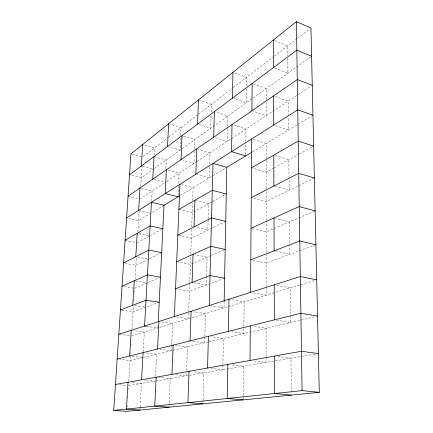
<?xml version="1.0" encoding="UTF-8"?>
<svg xmlns="http://www.w3.org/2000/svg" width="433" height="433" viewBox="0 0 433 433"><rect width="100%" height="100%" fill="white"/><g stroke="black" fill="none" stroke-linecap="round" stroke-linejoin="round"><path stroke-width="0.32" stroke-dasharray="2.17 1.62" d="M266.095 357.052L266.089 362.405L253.37 360.862M266.095 356.381L266.111 328.279L253.581 326.374M266.127 287.144L266.127 295.176L253.143 292.822M266.127 286.478L266.143 255.091M266.149 252.434L266.165 221.09M266.165 220.419L266.176 189.53M266.181 188.858L266.192 159.49M266.192 158.824L266.203 143.518L252.98 139.323M266.225 102.48L266.214 115.687L253.181 111.227M266.225 99.839L266.23 88.619L253.37 83.905M243.124 399.199L243.47 366.226L231.081 364.792M243.866 328.831L243.817 333.556L231.612 331.797M243.893 326.13L244.152 301.828L230.286 299.441M245.711 154.57L245.841 141.808M245.852 141.136L245.976 129.045L233.3 124.931M246.404 88.781L246.258 102.875L233.75 98.529M246.431 86.102L246.523 77.377L233.566 72.587M222.892 365.051L222.8 369.717L210.876 368.396M222.903 364.386L223.417 338.39L211.017 336.685M224.153 301.184L224.018 307.923L211.152 305.812M227.558 128.704L227.309 141.364L214.93 137.548M227.612 126.035L227.807 116.044L215.65 112.023M203.001 402.495L203.061 400.476M203.077 399.805L203.835 372.921L192.869 371.758M204.852 336.831L204.685 342.828L192.717 341.253M204.869 336.165L205.507 313.524L193.708 311.679M206.552 276.384L206.308 284.99L194.027 282.771M206.573 275.724L207.093 257.186L194.98 254.707M208.154 219.52L207.856 230.091L195.992 227.385M208.17 218.86L208.598 203.672L196.246 200.576M209.642 166.662L209.323 177.903L197.134 174.58M209.713 164.015L210.032 152.768L198 149.228M211.077 115.6L210.719 128.238L198.844 124.493M211.169 112.277L211.396 104.293L199.667 100.359M186.477 373.176L186.379 375.866L174.553 374.659M186.569 370.48L187.413 346.914L175.105 345.361M189.703 283.139L188.425 318.699L174.369 316.588M189.724 282.468L190.709 254.956M190.736 254.285L191.624 229.441M191.722 226.751L192.566 203.201M192.663 200.506L193.123 187.7L179.966 184.269M194.422 151.458L193.995 163.349L182.304 160.064M194.514 148.817L194.85 139.572L182.661 135.897M169.054 406.527L170.25 378.588L158.851 377.468M171.679 345.388L171.452 350.698L160.205 349.328M171.706 344.722L172.621 323.483L161.525 321.881M178.115 195.456L178.52 186.017M178.64 183.316L179.073 173.2L167.647 170.12M180.577 138.181L180.063 150.121L168.778 146.863M180.691 135.524L181.032 127.562L169.882 124.125M155.544 376.401L156.643 354.205L145.683 352.917M158.045 325.897L157.948 327.927L146.581 326.347M165.834 168.545L166.261 159.977L155.29 156.93M139.989 409.396L140.103 407.404M140.14 406.739L141.434 383.459L132.065 382.593M143.177 352.116L144.292 332.057L133.851 330.66M151.572 201.091L152.129 190.98L140.644 188.117M154.121 155.203L154.527 147.869L142.679 144.498M127.21 406.733L127.291 405.418M127.735 398.165L127.816 396.85M128.26 389.597L128.341 388.277M128.785 381.008L130.284 356.516M130.447 353.858L130.528 352.527M130.977 345.22L131.058 343.889M131.957 329.237L133.348 306.483M133.678 301.103L133.765 299.76M134.214 292.362L134.295 291.019M135.026 279.112L136.363 257.332M137.911 232.034L139.209 210.828M140.703 186.45L141.927 166.461M143.025 156.686L168.313 137.31M168.843 136.904L198.081 114.501M198.612 114.09L232.689 87.98M233.219 87.574L273.759 56.512M274.289 56.101L297.173 38.569M297.698 38.164L309.882 28.832M153.742 168.913L141.228 177.844L129.505 174.824M154.289 168.524L181.708 148.952M182.201 148.595L310.493 57.021M139.929 199.034L166.164 181.719M166.727 181.351L196.522 161.682M196.82 161.487L297.725 94.892M298.218 94.567L311.138 86.043M164.015 205.296L138.609 220.657L126.609 217.988M180.334 195.429L212.787 175.809M213.101 175.625L225.653 168.031M252.639 151.718L311.803 115.947M137.256 242.74L150.056 235.731M150.208 235.649L161.709 229.349M212.186 201.708L192.23 212.635L179.538 209.594M212.722 201.41L226.27 193.995M273.9 167.912L266.187 172.134L252.136 168.036M274.322 167.679L298.884 154.224M299.409 153.937L313.649 146.143M148.34 259.194L135.875 265.294L124.239 263.123M149.553 258.604L161.671 252.677M225.728 221.35L191.316 238.177L177.811 235.238M314.38 177.995L266.171 201.572L251.27 197.616M134.463 288.329L159.236 277.705M210.882 255.562L190.374 264.357L176.691 261.673M211.504 255.297L225.176 249.435M314.51 211.131L266.16 231.866L251.037 228.261M145.672 307.224L133.023 311.863L121.105 310.088M146.744 306.835L158.592 302.488M224.603 278.284L189.416 291.187L175.544 288.784M315.911 244.802L266.143 263.053L251.432 259.962M131.545 335.916L159.1 327.575M159.739 327.38L314.791 280.443M143.02 357.431L130.041 360.505L119.73 359.368M143.529 357.312L208.598 341.897M209.015 341.799L315.592 316.561M128.504 385.641L155.312 381.116L144.2 380.055M155.842 381.024L315.787 354.01M119.367 384.823L127.199 385.522M132.309 356.267L141.559 357.312M119.486 334.352L130.209 335.743M277.748 356.516L290.954 358.205L291.328 393.765M134.723 305.536L144.384 307.029M276.281 320.187L290.575 322.488L290.207 287.885L276.135 285.185M123.995 286.57L133.153 288.107M135.567 280.952L146.381 282.83M137.754 257.148L147.014 258.939M125.115 240.255L135.978 242.48M139.172 233.744L148.979 235.823M275.42 251.145L289.85 254.36L289.504 221.853L275.296 218.264M138.625 210.395L150.251 213.079M128.071 196.181L138.684 198.731M154.051 179.511L165.152 182.39M142.619 166.332L152.714 169.027M132.195 154.256L141.212 156.735M275.171 186.385L289.174 190.32L289.038 177.682M275.052 155.463L288.849 159.723L289.033 177.016M275.556 125.657L288.53 130.019L288.394 117.267M274.879 96.326L288.226 101.165L288.367 114.583M274.771 68.024L287.929 73.128L287.772 58.504M274.663 40.518L287.642 45.871L287.745 55.846"/><path stroke-width="0.65" d="M250.02 360.456L250.285 325.876M250.545 292.351L251.719 138.923M251.936 110.805L252.147 83.455M227.823 364.418L227.222 398.501L243.113 399.87M228.402 331.332L228.965 299.214M232.034 124.525L231.558 151.664L245.695 155.918M232.499 98.096L232.949 72.354M224.153 301.184L226.795 167.344L212.993 163.398L209.226 305.498M207.564 368.034L208.403 336.322M213.691 137.169L214.367 111.6M188.999 371.346L187.911 402.636L202.963 403.837M190.055 340.901L191.088 311.267M192.09 282.419L193.064 254.317M194.016 226.935L194.947 200.252M195.851 174.234L196.734 148.855M197.594 124.098L198.433 99.942M171.928 374.393L173.162 345.112M174.369 316.588L179.966 184.269M181.005 159.696L182.017 135.702M158.245 321.843L164.015 205.296L151.458 202.281L144.579 326.071L145.916 326.255M156.172 377.203L154.749 406.122L169.022 407.193M157.558 349.009L158.911 321.508M166.38 169.779L165.206 193.594L178.06 196.804M167.522 146.5L168.643 123.746M141.586 379.806L143.101 352.614M152.746 179.175L154.002 156.573M128.049 382.22L126.398 409.104L139.951 410.062M129.667 355.964L131.242 330.314M132.79 305.238L134.295 280.73M135.773 256.764L137.212 233.327M138.625 210.395L140.005 187.954M141.358 165.996L142.679 144.498M113.706 410.435L130.907 153.904L296.399 21.65L310.943 28.021L319.294 392.347L126.929 411.35L113.706 410.435L302.066 390.631L319.294 392.347M129.505 174.824L296.838 50.163L311.587 56.236M128.071 196.181L297.292 79.542L312.253 85.306M126.609 217.988L297.758 109.836L312.94 115.259M163.609 205.54L179.197 196.117M226.643 167.436L252.06 152.064M125.115 240.255L150.148 225.918L162.857 228.721M178.899 209.442L212.278 190.32L226.27 193.995M251.497 167.852L298.234 141.077L313.649 146.143M123.594 262.999L148.8 250.09L161.671 252.677M177.811 235.238L211.548 217.961L225.728 221.35M251.27 197.616L298.732 173.314L314.38 177.995M122.036 286.24L147.426 274.831L160.459 277.18M176.691 261.673L210.795 246.35L225.176 249.435M251.037 228.261L299.241 206.595L315.132 210.866M120.444 309.99L146.018 300.15L159.214 302.256M175.544 288.784L210.021 275.518L224.603 278.284M250.794 259.827L299.771 240.975L315.911 244.802M118.815 334.265L300.313 276.508L316.712 279.864M117.154 359.087L300.881 313.254L317.546 316.101M115.449 384.472L301.46 351.271L318.401 353.572M291.344 395.107L274.571 393.527L274.446 356.094M296.399 21.65L302.066 390.631M273.429 40.009L273.515 67.537M273.607 95.866L273.699 125.034M273.797 155.074L273.9 186.028M274.002 217.94L274.111 250.853M274.219 284.817L274.333 319.879"/></g></svg>
